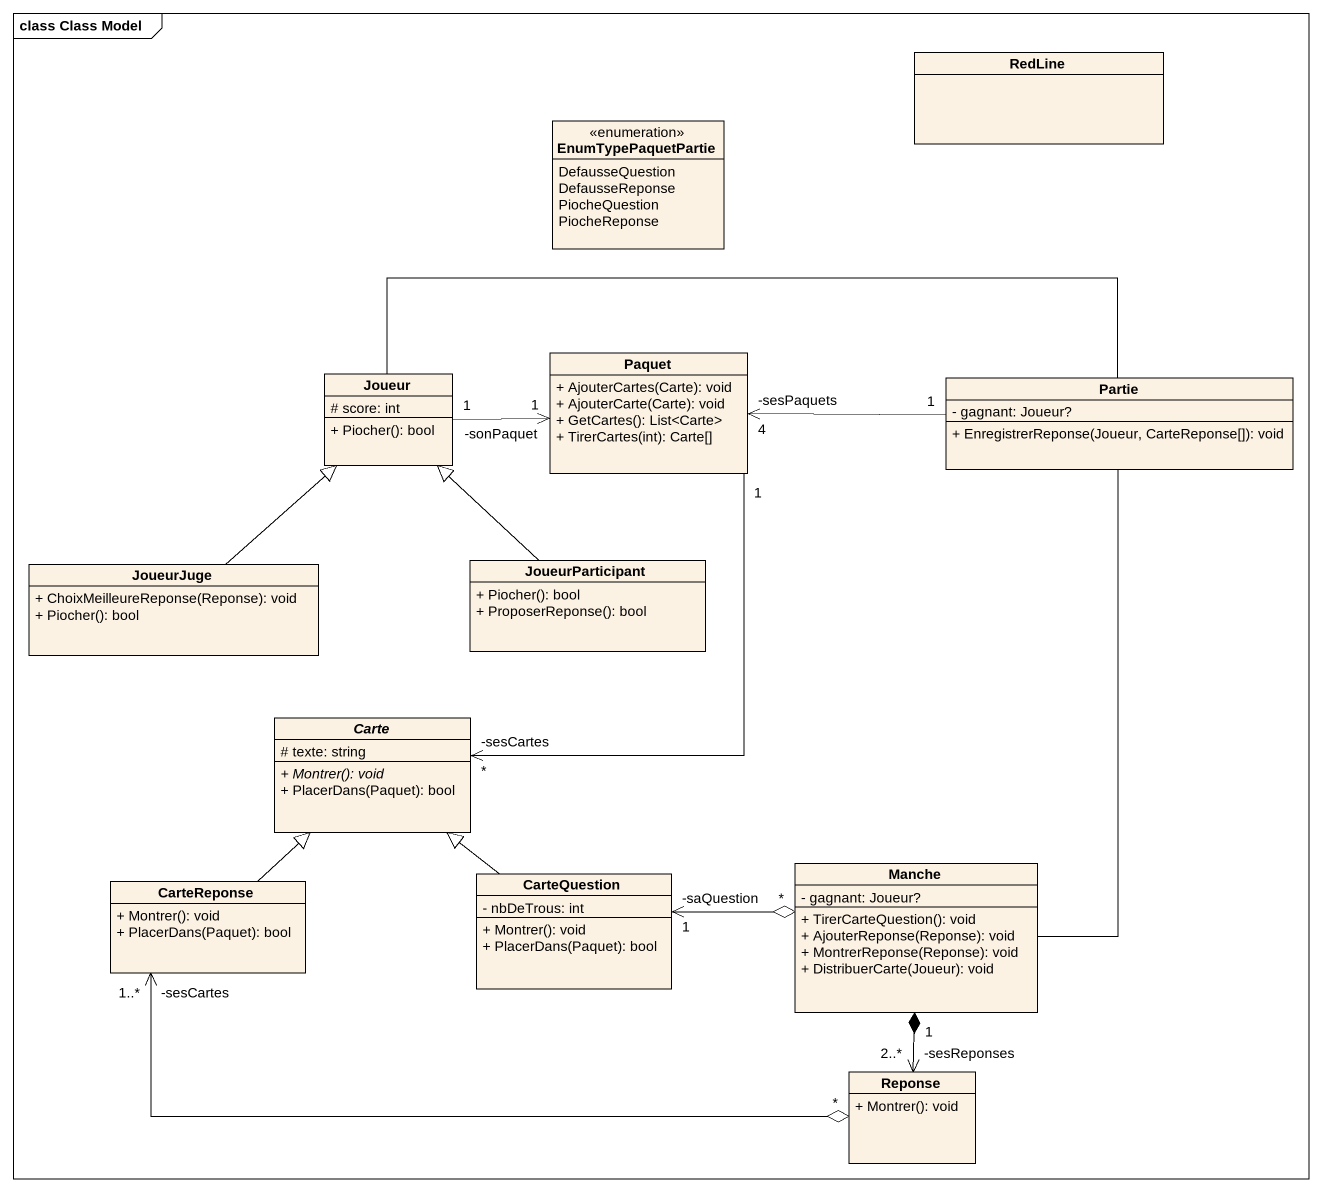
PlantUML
@startuml
mainframe class Class Model
hide circle
hide empty members
skinparam classAttributeIconSize 0
class RedLine
enum EnumTypePaquetPartie {
  DefausseQuestion
  DefausseReponse
  PiocheQuestion
  PiocheReponse
}
class Paquet {
  + AjouterCartes(Carte): void
  + AjouterCarte(Carte): void
  + GetCartes(): List<Carte>
  + TirerCartes(int): Carte[]
}
class Joueur {
  # score: int
  + Piocher(): bool
}
class Partie {
  - gagnant: Joueur?
  + EnregistrerReponse(Joueur, CarteReponse[]): void
}
class JoueurJuge {
  + ChoixMeilleureReponse(Reponse): void
  + Piocher(): bool
}
class JoueurParticipant {
  + Piocher(): bool
  + ProposerReponse(): bool
}
abstract class Carte {
  # texte: string
  {abstract} + Montrer(): void
  + PlacerDans(Paquet): bool
}
class CarteReponse {
  + Montrer(): void
  + PlacerDans(Paquet): bool
}
class CarteQuestion {
  - nbDeTrous: int
  + Montrer(): void
  + PlacerDans(Paquet): bool
}
class Manche {
  - gagnant: Joueur?
  + TirerCarteQuestion(): void
  + AjouterReponse(Reponse): void
  + MontrerReponse(Reponse): void
  + DistribuerCarte(Joueur): void
}
class Reponse {
  + Montrer(): void
}
Paquet "1" --> "-sesCartes\n*" Carte
Joueur "1" -right-> "-sonPaquet\n1" Paquet
Partie "1" -left-> "-sesPaquets\n4" Paquet
Partie -left- Joueur
Partie -- Manche
JoueurJuge -up-|> Joueur
JoueurParticipant -up-|> Joueur
CarteReponse -up-|> Carte
CarteReponse "-sesCartes\n1..*" <-right-o "*" Reponse
CarteQuestion -up-|> Carte
CarteQuestion "-saQuestion\n1" <-right-o "*" Manche
Reponse "-sesReponses\n2..*" <-up-* "1" Manche
@enduml
